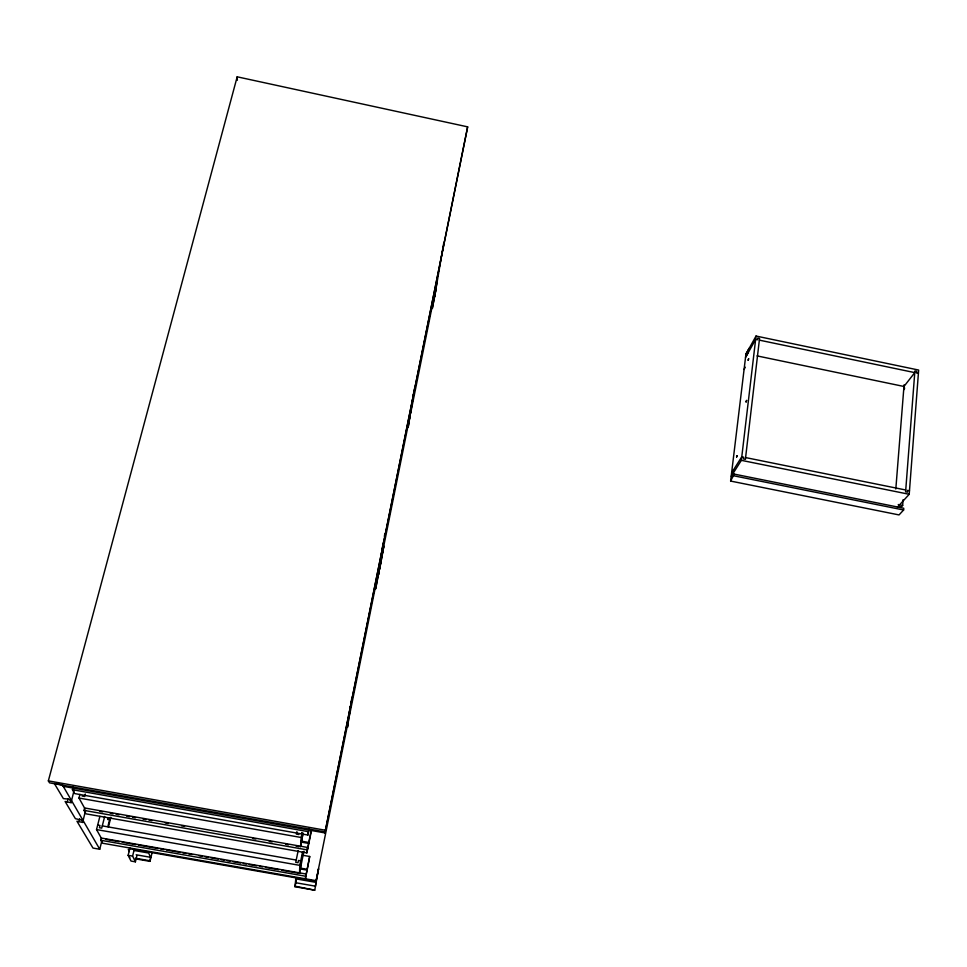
<?xml version="1.0" encoding="UTF-8"?>
<svg xmlns="http://www.w3.org/2000/svg" width="967" height="967" viewBox="0 0 967 967"><rect width="100%" height="100%" fill="white"/><g stroke="black" fill="none" stroke-linecap="round" stroke-linejoin="round"><path stroke-width="1.45" d="M315.846 882.351L318.602 868.717L314.746 890.184L294.983 886.727L295.793 878.834L315.846 882.351L315.484 886.183L295.697 882.726M281.784 870.24L299.516 873.358L299.806 865.368L302.574 852.012M301.535 840.263L301.837 832.551L300.483 846.899L301.499 841.169M300.036 869.575L300 870.336L303.952 851.19M300.459 868.136L299.516 873.358M300.483 867.375L300.737 860.86L298.477 860.461L298.017 862.721L295.745 862.322L298.199 850.513M129.36 847.914L129.759 848.724L315.955 881.384L316.028 880.659L102.442 843.2L100.798 840.275L101.366 838.051L306.007 873.999L305.403 878.798L309.706 856.484L302.308 855.179M306.877 852.906L307.542 847.455L84.649 807.977L84.032 810.382L85.978 813.839L306.877 852.906L311.41 830.822M73.081 787.174L72.416 789.701L74.592 793.569L307.893 835.041L308.993 828.743M306.007 873.999L305.91 875.618L309.706 856.484M307.542 847.455L307.433 849.364L311.277 829.976M897.449 507.192L909.21 494.294L918.65 370.059L756.037 336.045L745.92 354.2L730.617 481.07L899.044 514.928L903.613 509.996L903.746 508.255L734.158 474.096L732.079 477.347M302.961 833.409L301.015 843.55L303.142 833.24M898.283 506.394L901.244 506.986L902.658 505.451L903.105 499.673M895.817 489.024L904.085 384.83M904.338 389.278L904.483 387.731L904.169 389.532M314.746 890.184L294.995 886.147M324.948 832.925L325.238 830.218L48.35 780.877L237.181 76.816L467.653 126.858L324.948 832.925L62.843 786.256L62.166 785.095M731.257 476.284L741.363 460.34L756.037 336.045M732.708 471.183L732.49 472.923L733.663 469.672M746.56 355.626L749.195 348.229L745.847 354.212M747.515 353.91L747.709 352.278M730.617 481.07L734.158 474.096M350.235 706.623L347.504 727.305L351.903 697.352M301.897 838.534L302.345 836.358M378.157 576.151L383.041 543.454M378.58 574.313L378.75 573.189L375.619 588.988L379.257 568.753M383.947 539.465L379.584 569.345L383.863 546.017L380.357 565.26M384.382 536.516L384.83 533.554M381.965 554.647L381.747 556.061L409.839 416.789M401.788 453.305L402.103 451.359M413.888 391.478L408.195 427.124L414.928 386.437M434.618 296.809L443.853 242.366M300.955 865.042C300.483 867.713 301.68 861.718 301.003 864.752M315.955 881.384L348.386 720.657M349.474 715.616L379.656 566.009M410.649 413.187L436.927 282.872M436.298 286.691L432.297 308.533L435.138 294.234M378.375 574.616L379.511 568.995M434.969 294.633L435.96 289.737M467.653 126.858L325.057 831.91L49.547 782.847L48.35 780.877M294.983 886.727L296.434 879.704M307.893 835.041L309.089 829.239M296.905 831.668L296.398 834.11L298.863 834.545M135.634 858.853L149.994 861.367L150.538 857.294L148.688 853.039L134.111 850.489M149.994 861.367L152.024 852.918M129.929 848.011L128.127 855.336L131.004 861.065L135.404 861.827L136.831 855.976M135.404 861.827L132.6 856.121L134.401 848.784M104.69 816.414L101.728 828.127L99.42 827.728L99.988 825.467L97.679 825.056M99.746 849.256L83.102 820.548L81.869 820.342L82.884 822.482L76.949 821.213L92.989 848.071L99.746 849.256L101.958 840.492M107.857 826.604L110.069 817.816M108.449 826.894L110.879 817.236M101.535 838.57L96.531 829.577L99.891 816.353M83.102 820.548L85.64 810.165M84.939 808.726L78.992 798.041L79.947 794.366M85.301 794.04L84.673 796.494L82.147 796.034M78.98 821.624L79.729 818.711M71.546 800.628L70.253 800.398L71.389 802.791L65.103 801.486L75.402 818.686L83.005 820.391L71.546 800.628L74.096 790.293M67.255 801.861L68.016 798.96L71.437 800.446L62.444 784.95L54.345 783.512L63.387 798.621L68.028 799.044M745.533 357.476L755.65 339.369L757.499 339.755L757.693 338.087L759.542 338.474L745.388 459.349L743.478 458.962L743.683 457.198L741.786 456.811L731.668 472.815M744.022 369.467L745.291 367.23M105.971 839.356L119.267 841.689M122.217 842.209L135.513 844.542M138.474 845.061L157.681 848.434M160.631 848.953L163.592 849.473M166.542 849.993L179.838 852.326M182.799 852.846L185.749 853.365M188.71 853.885L191.659 854.405M199.045 855.71L202.006 856.23M204.956 856.738L207.917 857.258M210.866 857.777L218.252 859.083M221.213 859.603L224.163 860.122M227.124 860.642L230.073 861.15M233.035 861.67L240.42 862.975M243.37 863.495L246.331 864.014M249.281 864.534L256.666 865.828M259.627 866.347L262.577 866.867M265.538 867.387L278.834 869.72M100.798 840.275L305.548 876.223M136.154 854.78L150.538 857.294M128.127 855.336L132.6 856.121M135.32 858.212L149.716 860.727M301.293 841.133L308.715 842.45M301.257 842.1L308.654 843.417M99.794 811.361L102.768 811.893M110.202 813.211L113.175 813.731M116.149 814.262L119.122 814.782M126.556 816.1L129.53 816.632M132.503 817.151L135.477 817.683M142.911 819.001L145.884 819.52M148.858 820.052L151.831 820.572M165.212 822.941L168.173 823.473M181.554 825.842L184.528 826.362M252.907 838.474L255.88 839.005M269.261 841.375L272.235 841.894M285.616 844.264L288.589 844.795M296.023 846.113L298.996 846.633M84.032 810.382L307.047 849.848M102.297 825.878L296.216 860.062M96.531 829.577L299.806 865.368M299.661 867.991L307.083 869.297M299.637 868.813L307.035 870.119M72.416 789.701L308.086 831.632M78.992 798.041L300.822 837.434M898.246 504.556L902.658 505.451M733.941 475.837L903.613 509.996M745.593 457.572L905.741 490.003M909.476 490.752L907.614 490.378L907.481 492.143L905.608 491.768L914.891 370.953L916.704 371.34L916.583 372.996L918.396 373.383M741.363 460.34L909.21 494.294M757.028 355.892L903.952 386.474L914.77 372.621L759.349 340.142M129.566 857.209L129.88 857.85M128.273 849.461L129.336 851.613M237.181 76.816L237.35 80.273M746.089 401.946L746.572 400.459L746.089 401.946M748.156 360.244L748.627 358.757L748.156 360.244M108.111 819.581L108.667 817.683L108.111 819.581M736.588 457.053L737.047 455.687L736.588 457.053"/></g></svg>
